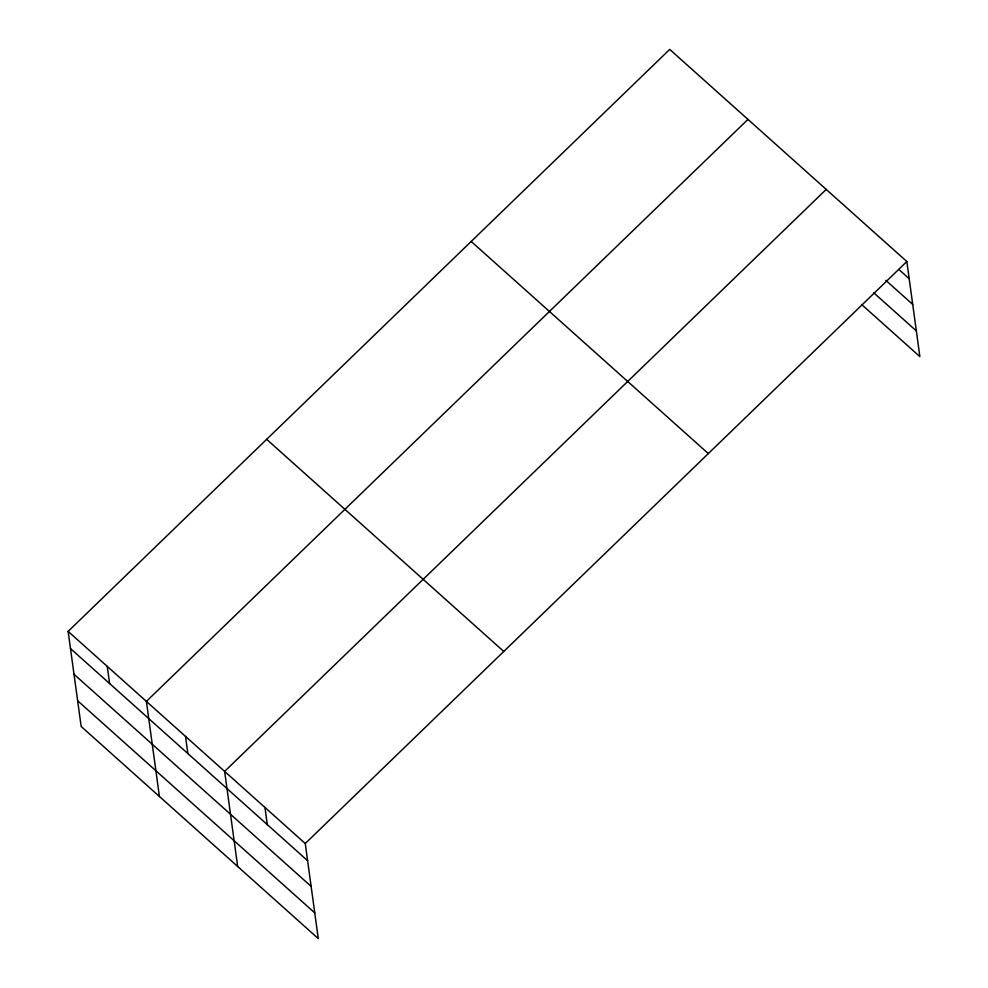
<?xml version="1.0" encoding="UTF-8"?>
<svg xmlns="http://www.w3.org/2000/svg" width="988" height="988" viewBox="0 0 988 988"><rect width="100%" height="100%" fill="white"/><g stroke="black" fill="none" stroke-linecap="round" stroke-linejoin="round"><path stroke-width="1.48" d="M68.135 631.394L305.255 843.517L318.284 938.6L81.164 726.464L68.135 631.394L669.716 49.4L906.836 261.536L919.865 356.606L861.635 304.526M747.965 119.4L146.385 701.394L159.414 796.464M826.215 189.412L224.634 771.393L237.663 866.476M305.255 843.517L906.836 261.536M899.117 269.675L909.195 278.69M885.841 280.357L912.714 304.403M873.787 292.831L916.345 330.894M471.19 241.455L708.322 453.591M266.661 439.327L503.781 651.463M70.481 648.548L307.614 860.684M74.001 674.261L311.134 886.397M77.632 700.751L314.764 912.887M264.945 807.455L267.303 824.622M185.509 736.393L187.856 753.548M107.26 666.394L109.606 683.548"/></g></svg>
